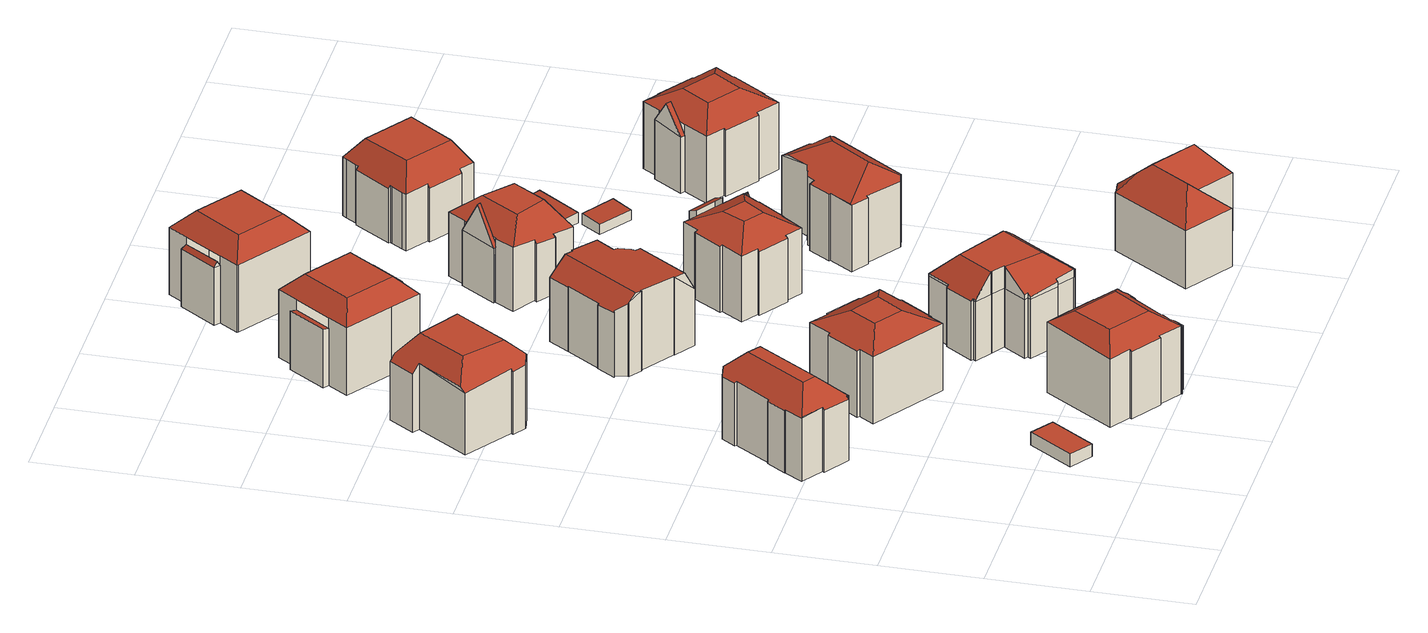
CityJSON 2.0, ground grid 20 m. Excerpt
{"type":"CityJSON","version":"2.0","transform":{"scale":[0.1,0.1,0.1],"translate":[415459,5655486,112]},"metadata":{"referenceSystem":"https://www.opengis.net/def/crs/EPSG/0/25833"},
"CityObjects":{
"building1":{"type":"Building","attributes":{"Dachtyp_tdc":"tdcPolyFlatRoof","Gemeindeschluessel":14612000,"Dachneigung":0,"QualitaetDacherkennung":78,"Geometrietyp2DReferenz":"3000","measuredHeight":2.64,"function":"31001_9998","roofType":"1000"},"geometry":[{"type":"Solid","lod":"2","boundaries":[[[[0,1,2,3]],[[1,4,5,2]],[[4,6,7,5]],[[6,0,3,7]],[[6,4,1,0]],[[3,2,5,7]]]],"semantics":{"surfaces":[{"type":"WallSurface"},{"type":"RoofSurface"},{"type":"GroundSurface"}],"values":[[0,0,0,0,1,2]]}}]},
"building2":{"type":"Building","attributes":{"Dachtyp_tdc":"tdcFreeFormRoof","Gemeindeschluessel":14612000,"Dachneigung":43.36,"QualitaetDacherkennung":46,"Geometrietyp2DReferenz":"3000","measuredHeight":17.48,"function":"31001_9998","roofType":"5000"},"geometry":[{"type":"Solid","lod":"2","boundaries":[[[[8,9,10,11]],[[9,12,13,10]],[[12,14,15,13]],[[14,16,17,15]],[[16,18,19,17]],[[18,20,21,19]],[[20,22,23,21]],[[22,24,25,23]],[[24,26,27,25]],[[26,28,29,27]],[[28,30,31,29]],[[30,32,33,31]],[[32,34,35,33]],[[34,36,37,35]],[[36,38,39,37]],[[38,40,41,39]],[[40,42,43,41]],[[42,44,45,43]],[[44,46,47,45]],[[46,48,49,47]],[[48,50,51,49]],[[50,52,53,51]],[[52,54,55,53]],[[54,56,57,55]],[[56,8,11,57]],[[40,38,36,34,32,58,59,60,61,48,46,44,42]],[[62,63,56,54,52,50,61,60]],[[64,65,22,20,18,16,14,12,9,8,63,62]],[[58,30,28,26,24,65,64,59]],[[60,59,64,62]],[[24,22,65]],[[32,30,58]],[[50,48,61]],[[8,56,63]],[[11,10,13,15,17,19,21,23,25,27,29,31,33,35,37,39,41,43,45,47,49,51,53,55,57]]]],"semantics":{"surfaces":[{"type":"WallSurface"},{"type":"RoofSurface"},{"type":"GroundSurface"}],"values":[[0,0,0,0,0,0,0,0,0,0,0,0,0,0,0,0,0,0,0,0,0,0,0,0,0,1,1,1,1,1,0,0,0,0,2]]}}]},
"building3":{"type":"Building","attributes":{"Dachtyp_tdc":"tdcFreeFormRoof","Gemeindeschluessel":14612000,"Dachneigung":0.219,"QualitaetDacherkennung":44,"Geometrietyp2DReferenz":"3000","measuredHeight":17.78,"function":"31001_9998","roofType":"5000"},"geometry":[{"type":"Solid","lod":"2","boundaries":[[[[66,67,68,69]],[[67,70,71,68]],[[70,72,73,71]],[[72,74,75,73]],[[74,76,77,75]],[[76,78,79,77]],[[78,80,81,79]],[[80,82,83,81]],[[82,84,85,83]],[[84,86,87,85]],[[86,88,89,87]],[[88,90,91,89]],[[90,92,93,91]],[[92,94,95,93]],[[94,96,97,95]],[[96,98,99,97]],[[98,100,101,99]],[[100,102,103,101]],[[102,104,105,103]],[[104,106,107,105]],[[106,108,109,107]],[[108,66,69,109]],[[110,111,98,96,94,112,113]],[[114,115,106,104,102,100,111,110]],[[70,67,66,108,115,114,116,117,84,82,80,78,76,74,72]],[[86,117,116,113,112,92,90,88]],[[116,114,110,113]],[[86,84,117]],[[100,98,111]],[[108,106,115]],[[94,92,112]],[[69,68,71,73,75,77,79,81,83,85,87,89,91,93,95,97,99,101,103,105,107,109]]]],"semantics":{"surfaces":[{"type":"WallSurface"},{"type":"RoofSurface"},{"type":"GroundSurface"}],"values":[[0,0,0,0,0,0,0,0,0,0,0,0,0,0,0,0,0,0,0,0,0,0,1,1,1,1,1,0,0,0,0,2]]}}]},
"building4":{"type":"Building","attributes":{"Dachtyp_tdc":"tdcCutTentRoof","Gemeindeschluessel":14612000,"Dachneigung":0.093,"QualitaetDacherkennung":65,"Geometrietyp2DReferenz":"3000","measuredHeight":17.5,"function":"31001_9998","roofType":"9999"},"geometry":[{"type":"Solid","lod":"2","boundaries":[[[[118,119,120,121]],[[119,122,123,120]],[[122,124,125,123]],[[124,126,127,125]],[[126,128,129,127]],[[128,130,131,129]],[[130,132,133,131]],[[132,134,135,133]],[[134,136,137,135]],[[136,138,139,137]],[[138,140,141,139]],[[140,142,143,141]],[[142,144,145,143]],[[144,146,147,145]],[[146,148,149,147]],[[148,150,151,149]],[[132,130,128,126,124,122,152,153]],[[134,132,153,154]],[[144,142,140,138,136,134,154,155]],[[156,118,121,157]],[[155,154,153,152]],[[151,158,159,160,161,162,163,164,165,157,121,120,123,125,127,129,131,133,135,137,139,141,143,145,147,149]],[[122,119,118,156,166,167,168,169,170,171,172,173,150,148,146,144,155,152]],[[150,173,158,151]],[[173,172,159,158]],[[172,171,160,159]],[[171,170,161,160]],[[170,169,162,161]],[[169,168,163,162]],[[168,167,164,163]],[[167,166,165,164]],[[166,156,157,165]]]],"semantics":{"surfaces":[{"type":"WallSurface"},{"type":"RoofSurface"},{"type":"GroundSurface"}],"values":[[0,0,0,0,0,0,0,0,0,0,0,0,0,0,0,0,1,1,1,0,1,2,1,0,0,0,0,0,0,0,0,0]]}}]},
"building5":{"type":"Building","attributes":{"Dachtyp_tdc":"tdcCutTentRoof","Gemeindeschluessel":14612000,"Dachneigung":27.28,"QualitaetDacherkennung":57,"Geometrietyp2DReferenz":"3000","measuredHeight":16.95,"function":"31001_9998","roofType":"9999"},"geometry":[{"type":"Solid","lod":"2","boundaries":[[[[174,175,176,177]],[[175,178,179,176]],[[178,180,181,179]],[[180,182,183,181]],[[182,184,185,183]],[[184,186,187,185]],[[186,188,189,187]],[[188,190,191,189]],[[190,192,193,191]],[[192,194,195,193]],[[194,196,197,195]],[[196,198,199,197]],[[198,200,201,199]],[[200,202,203,201]],[[202,204,205,203]],[[204,174,177,205]],[[182,180,178,175,174,204,206,207]],[[192,190,188,186,184,182,207,208]],[[202,200,198,196,194,192,208,209]],[[204,202,209,206]],[[209,208,207,206]],[[177,176,179,181,183,185,187,189,191,193,195,197,199,201,203,205]]]],"semantics":{"surfaces":[{"type":"WallSurface"},{"type":"RoofSurface"},{"type":"GroundSurface"}],"values":[[0,0,0,0,0,0,0,0,0,0,0,0,0,0,0,0,1,1,1,1,1,2]]}}]},
"building6":{"type":"Building","attributes":{"Gemeindeschluessel":14612000,"Geometrietyp2DReferenz":"3000","function":"31001_9998","roofType":"9999"},"children":["building6-1","building6-2","building6-3"]},
"building6-1":{"type":"BuildingPart","attributes":{"Dachtyp_tdc":"tdcCutTentRoof","Dachneigung":0.336,"QualitaetDacherkennung":70,"Geometrietyp2DReferenz":"3000","measuredHeight":17.88,"roofType":"9999"},"parents":["building6"],"geometry":[{"type":"MultiSurface","lod":"2","boundaries":[[[210,211,212]],[[213,214,215]],[[213,216,217,214]],[[216,218,219,217]],[[218,220,221,219]],[[220,222,223,221]],[[222,224,223]],[[225,226,227,228]],[[226,229,230,227]],[[229,231,232,230]],[[231,210,212,232]],[[216,213,210,231,233,234]],[[220,218,216,234,235]],[[226,225,222,220,235,236]],[[231,229,226,236,233]],[[236,235,234,233]],[[212,214,217,219,221,223,228,227,230,232]]],"semantics":{"surfaces":[{"type":"WallSurface"},{"type":"RoofSurface"},{"type":"GroundSurface"}],"values":[0,0,0,0,0,0,0,0,0,0,0,1,1,1,1,1,2]}}]},
"building6-2":{"type":"BuildingPart","attributes":{"Dachtyp_tdc":"tdcPolyFlatRoof","Dachneigung":14.42,"QualitaetDacherkennung":44,"Geometrietyp2DReferenz":"3000","measuredHeight":12.44,"roofType":"2100"},"parents":["building6"],"geometry":[{"type":"MultiSurface","lod":"2","boundaries":[[[237,211,215,238]],[[239,214,212,240]],[[238,215,214,239]],[[211,237,240,212]],[[237,238,239,240]]],"semantics":{"surfaces":[{"type":"RoofSurface"},{"type":"GroundSurface"},{"type":"WallSurface"}],"values":[0,1,2,2,2]}}]},
"building6-3":{"type":"BuildingPart","attributes":{"Dachtyp_tdc":"tdcFreeFormRoof","Dachneigung":77.27,"QualitaetDacherkennung":24,"Geometrietyp2DReferenz":"3000","measuredHeight":14.49,"roofType":"5000"},"parents":["building6"],"geometry":[{"type":"MultiSurface","lod":"2","boundaries":[[[241,242,243,244]],[[242,245,228,243]],[[224,246,247,223]],[[246,248,249,247]],[[248,241,244,249]],[[224,245,250,251]],[[245,242,241,250]],[[241,248,251,250]],[[248,246,224,251]],[[244,243,228,223,247,249]]],"semantics":{"surfaces":[{"type":"WallSurface"},{"type":"RoofSurface"},{"type":"GroundSurface"}],"values":[0,0,0,0,0,1,1,1,1,2]}}]},
"building7":{"type":"Building","attributes":{"Dachtyp_tdc":"tdcFreeFormRoof","Gemeindeschluessel":14612000,"Dachneigung":2.91,"QualitaetDacherkennung":30,"Geometrietyp2DReferenz":"3000","measuredHeight":17.13,"function":"31001_9998","roofType":"5000"},"geometry":[{"type":"Solid","lod":"2","boundaries":[[[[252,253,254,255]],[[253,256,257,254]],[[256,258,259,257]],[[258,260,261,259]],[[260,262,263,261]],[[262,264,265,263]],[[264,266,267,265]],[[266,268,269,267]],[[268,270,271,269]],[[270,272,273,271]],[[272,274,275,273]],[[274,276,277,275]],[[276,278,279,277]],[[278,280,281,279]],[[280,282,283,281]],[[282,284,285,283]],[[284,286,287,285]],[[286,288,289,287]],[[288,290,291,289]],[[290,292,293,291]],[[292,294,295,293]],[[294,296,297,295]],[[296,298,299,297]],[[298,300,301,299]],[[300,302,303,301]],[[302,252,255,303]],[[266,264,262,260,304,305,270,268]],[[296,294,292,290,288,286,284,282,280,306,307]],[[258,256,253,252,302,300,298,307,306,278,276,274,272,305,304]],[[280,278,306]],[[298,296,307]],[[260,258,304]],[[272,270,305]],[[255,254,257,259,261,263,265,267,269,271,273,275,277,279,281,283,285,287,289,291,293,295,297,299,301,303]]]],"semantics":{"surfaces":[{"type":"WallSurface"},{"type":"RoofSurface"},{"type":"GroundSurface"}],"values":[[0,0,0,0,0,0,0,0,0,0,0,0,0,0,0,0,0,0,0,0,0,0,0,0,0,0,1,1,1,0,0,0,0,2]]}}]},
"building8":{"type":"Building","attributes":{"Dachtyp_tdc":"tdcFreeFormRoof","Gemeindeschluessel":14612000,"Dachneigung":0.059,"QualitaetDacherkennung":40,"Geometrietyp2DReferenz":"3000","measuredHeight":17.36,"function":"31001_9998","roofType":"5000"},"geometry":[{"type":"Solid","lod":"2","boundaries":[[[[308,309,310,311]],[[309,312,313,310]],[[312,314,315,313]],[[314,316,317,315]],[[316,318,319,317]],[[318,320,321,319]],[[320,322,323,321]],[[322,324,325,323]],[[324,326,327,325]],[[326,328,329,327]],[[328,330,331,329]],[[330,332,333,331]],[[332,334,335,333]],[[334,336,337,335]],[[336,338,339,337]],[[338,340,341,339]],[[340,342,343,341]],[[342,344,345,343]],[[344,346,347,345]],[[346,348,349,347]],[[348,350,351,349]],[[350,352,353,351]],[[352,354,355,353]],[[354,308,311,355]],[[356,357,316,314,358,359,360,361,362]],[[363,364,365,366,356,362,367,368]],[[369,370,368,367,371,372,373,374]],[[375,376,361,360]],[[377,378,379,380,372,371,381,382]],[[376,383,381,371,367,362,361]],[[352,383,376,375,354]],[[350,381,383,352]],[[348,382,381,350]],[[346,377,382,348]],[[340,380,379,342]],[[338,372,380,340]],[[342,379,378,344]],[[344,378,377,346]],[[354,375,360,308]],[[334,374,373,336]],[[332,369,374,334]],[[336,373,372,338]],[[330,370,369,332]],[[328,368,370,330]],[[326,363,368,328]],[[320,366,365,322]],[[318,357,356,366,320]],[[324,364,363,326]],[[312,358,314]],[[309,359,358,312]],[[308,360,359,309]],[[316,357,318]],[[322,365,364,324]],[[311,310,313,315,317,319,321,323,325,327,329,331,333,335,337,339,341,343,345,347,349,351,353,355]]]],"semantics":{"surfaces":[{"type":"WallSurface"},{"type":"RoofSurface"},{"type":"GroundSurface"}],"values":[[0,0,0,0,0,0,0,0,0,0,0,0,0,0,0,0,0,0,0,0,0,0,0,0,1,1,1,1,1,1,0,0,0,0,0,0,0,0,0,0,0,0,0,0,0,0,0,0,0,0,0,0,0,2]]}}]},
"building9":{"type":"Building","attributes":{"Gemeindeschluessel":14612000,"Geometrietyp2DReferenz":"3000","function":"31001_9998","roofType":"9999"},"children":["building9-1","building9-2"]},
"building9-1":{"type":"BuildingPart","attributes":{"Dachtyp_tdc":"tdcCutTentRoof","Dachneigung":29.82,"QualitaetDacherkennung":58,"Geometrietyp2DReferenz":"3000","measuredHeight":17.16,"roofType":"9999"},"parents":["building9"],"geometry":[{"type":"MultiSurface","lod":"2","boundaries":[[[384,385,386,387]],[[385,388,389,386]],[[388,390,391,389]],[[392,393,394,395]],[[393,396,397,394]],[[396,398,399,397]],[[398,400,401,399]],[[400,402,403,401]],[[402,404,405,403]],[[404,406,407,405]],[[406,408,409,407]],[[408,410,411,409]],[[410,412,413,411]],[[412,414,415,413]],[[414,416,417,415]],[[416,418,419,417]],[[418,420,421,419]],[[420,384,387,421]],[[396,393,392,422,390,388,423,424]],[[406,404,402,400,398,396,424,425]],[[416,414,412,410,408,406,425,426]],[[388,385,384,420,418,416,426,423]],[[426,425,424,423]],[[387,386,389,391,427,395,394,397,399,401,403,405,407,409,411,413,415,417,419,421]]],"semantics":{"surfaces":[{"type":"WallSurface"},{"type":"RoofSurface"},{"type":"GroundSurface"}],"values":[0,0,0,0,0,0,0,0,0,0,0,0,0,0,0,0,0,0,1,1,1,1,1,2]}}]},
"building9-2":{"type":"BuildingPart","attributes":{"Dachtyp_tdc":"tdcPolyFlatRoof","Dachneigung":25.66,"QualitaetDacherkennung":42,"Geometrietyp2DReferenz":"3000","measuredHeight":15.89,"roofType":"2100"},"parents":["building9"],"geometry":[{"type":"MultiSurface","lod":"2","boundaries":[[[428,429,394,430]],[[429,431,392,395,394]],[[432,433,434,391,390]],[[433,428,430,434]],[[433,432,435,431,429,428]],[[430,394,395,427,391,434]]],"semantics":{"surfaces":[{"type":"WallSurface"},{"type":"RoofSurface"},{"type":"GroundSurface"}],"values":[0,0,0,0,1,2]}}]},
"building10":{"type":"Building","attributes":{"Gemeindeschluessel":14612000,"Geometrietyp2DReferenz":"3000","function":"31001_9998","roofType":"9999"},"children":["building10-1","building10-2","building10-3"]},
"building10-1":{"type":"BuildingPart","attributes":{"Dachtyp_tdc":"tdcFreeFormRoof","Dachneigung":67.92,"QualitaetDacherkennung":17,"Geometrietyp2DReferenz":"3000","measuredHeight":13.41,"roofType":"5000"},"parents":["building10"],"geometry":[{"type":"MultiSurface","lod":"2","boundaries":[[[436,437,438,439]],[[437,440,441,438]],[[440,442,443,441]],[[442,444,445,443]],[[444,446,447,445]],[[446,448,449,447]],[[444,442,440,450]],[[440,437,436,450]],[[436,448,446,444,450]],[[439,438,441,443,445,447,449]]],"semantics":{"surfaces":[{"type":"WallSurface"},{"type":"RoofSurface"},{"type":"GroundSurface"}],"values":[0,0,0,0,0,0,1,1,1,2]}}]},
"building10-2":{"type":"BuildingPart","attributes":{"Dachtyp_tdc":"tdcFreeFormRoof","Dachneigung":59.12,"QualitaetDacherkennung":25,"Geometrietyp2DReferenz":"3000","measuredHeight":13.31,"roofType":"5000"},"parents":["building10"],"geometry":[{"type":"MultiSurface","lod":"2","boundaries":[[[451,452,453,454]],[[452,455,456,453]],[[455,457,458,456]],[[459,457,455]],[[460,459,455,452]],[[460,452,451]],[[459,460,451,457]],[[454,453,456,458]]],"semantics":{"surfaces":[{"type":"WallSurface"},{"type":"RoofSurface"},{"type":"GroundSurface"}],"values":[0,0,0,1,1,0,1,2]}}]},
"building10-3":{"type":"BuildingPart","attributes":{"Dachtyp_tdc":"tdcCutTentRoof","Dachneigung":0.413,"QualitaetDacherkennung":70,"Geometrietyp2DReferenz":"3000","measuredHeight":17.91,"roofType":"9999"},"parents":["building10"],"geometry":[{"type":"MultiSurface","lod":"2","boundaries":[[[461,449,448]],[[461,462,463,449]],[[462,464,465,463]],[[464,466,467,465]],[[466,468,454,467]],[[468,451,454]],[[469,458,457]],[[469,470,471,458]],[[470,472,473,471]],[[472,474,475,473]],[[474,476,439,475]],[[476,436,439]],[[466,464,462,477,478]],[[470,469,468,466,478,479]],[[474,472,470,479,480]],[[462,461,476,474,480,477]],[[480,479,478,477]],[[449,463,465,467,454,458,471,473,475,439]]],"semantics":{"surfaces":[{"type":"WallSurface"},{"type":"RoofSurface"},{"type":"GroundSurface"}],"values":[0,0,0,0,0,0,0,0,0,0,0,0,1,1,1,1,1,2]}}]},
"building11":{"type":"Building","attributes":{"Gemeindeschluessel":14612000,"Geometrietyp2DReferenz":"3000","function":"31001_9998","roofType":"9999"},"children":["building11-1","building11-2"]},
"building11-1":{"type":"BuildingPart","attributes":{"Dachtyp_tdc":"tdcCutTentRoof","Dachneigung":36.27,"QualitaetDacherkennung":41,"Geometrietyp2DReferenz":"3000","measuredHeight":17.01,"roofType":"9999"},"parents":["building11"],"geometry":[{"type":"MultiSurface","lod":"2","boundaries":[[[481,482,483,484]],[[482,485,486,483]],[[485,487,488,489,486]],[[490,491,492]],[[490,493,494,491]],[[493,495,496,494]],[[495,497,498,496]],[[497,499,500,498]],[[499,501,502,500]],[[501,503,504,502]],[[503,505,506,504]],[[505,507,508,506]],[[507,509,510,508]],[[509,511,512,510]],[[511,513,514,512]],[[513,515,516,514]],[[515,517,518,516]],[[517,481,484,518]],[[493,490,519,520,521,487,485,522,523]],[[511,509,507,505,503,501,499,497,495,493,523,524]],[[513,511,524,525]],[[485,482,481,517,515,513,525,522]],[[525,524,523,522]],[[484,483,486,489,526,491,494,496,498,500,502,504,506,508,510,512,514,516,518]]],"semantics":{"surfaces":[{"type":"WallSurface"},{"type":"RoofSurface"},{"type":"GroundSurface"}],"values":[0,0,0,0,0,0,0,0,0,0,0,0,0,0,0,0,0,0,1,1,1,1,1,2]}}]},
"building11-2":{"type":"BuildingPart","attributes":{"Dachtyp_tdc":"tdcGableRoof","Dachneigung":59.55,"QualitaetDacherkennung":26,"Geometrietyp2DReferenz":"3000","measuredHeight":19.17,"roofType":"3100"},"parents":["building11"],"geometry":[{"type":"MultiSurface","lod":"2","boundaries":[[[527,488,528,520,529,530]],[[492,531,530,529,519]],[[526,489,532,533,491]],[[527,531,533,532]],[[531,492,491,533]],[[531,527,530]]],"semantics":{"surfaces":[{"type":"RoofSurface"},{"type":"GroundSurface"},{"type":"WallSurface"}],"values":[0,0,1,2,2,2]}}]},
"building12":{"type":"Building","attributes":{"Dachtyp_tdc":"tdcPolyFlatRoof","Gemeindeschluessel":14612000,"Dachneigung":2.91,"QualitaetDacherkennung":78,"Geometrietyp2DReferenz":"3000","measuredHeight":2.54,"function":"31001_9998","roofType":"2100"},"geometry":[{"type":"Solid","lod":"2","boundaries":[[[[534,535,536,537]],[[535,538,539,536]],[[538,540,541,539]],[[540,534,537,541]],[[540,538,535,534]],[[537,536,539,541]]]],"semantics":{"surfaces":[{"type":"WallSurface"},{"type":"RoofSurface"},{"type":"GroundSurface"}],"values":[[0,0,0,0,1,2]]}}]},
"building13":{"type":"Building","attributes":{"Dachtyp_tdc":"tdcFreeFormRoof","Gemeindeschluessel":14612000,"Dachneigung":41.98,"QualitaetDacherkennung":19,"Geometrietyp2DReferenz":"3000","measuredHeight":17.73,"function":"31001_9998","roofType":"5000"},"geometry":[{"type":"Solid","lod":"2","boundaries":[[[[542,543,544,545]],[[543,546,547,544]],[[546,548,549,547]],[[548,550,551,549]],[[550,552,553,551]],[[552,554,555,553]],[[554,556,557,555]],[[556,558,559,557]],[[558,560,561,559]],[[560,562,563,561]],[[562,564,565,563]],[[564,542,545,565]],[[566,564,562]],[[567,558,556]],[[567,560,558]],[[567,562,560]],[[567,566,562]],[[566,567,568]],[[569,570,567,556,554]],[[569,554,552]],[[571,572,570,569,552,550]],[[571,550,548]],[[573,572,571,548,546]],[[573,546,543]],[[568,567,570,572,573,543,542]],[[566,568,542,564]],[[545,544,547,549,551,553,555,557,559,561,563,565]]]],"semantics":{"surfaces":[{"type":"WallSurface"},{"type":"RoofSurface"},{"type":"GroundSurface"}],"values":[[0,0,0,0,0,0,0,0,0,0,0,0,1,1,1,1,1,1,1,1,1,1,1,1,1,1,2]]}}]},
"building14":{"type":"Building","attributes":{"Dachtyp_tdc":"tdcFreeFormRoof","Gemeindeschluessel":14612000,"Dachneigung":15.96,"QualitaetDacherkennung":31,"Geometrietyp2DReferenz":"3000","measuredHeight":17.08,"function":"31001_9998","roofType":"5000"},"geometry":[{"type":"Solid","lod":"2","boundaries":[[[[574,575,576,577]],[[575,578,579,576]],[[578,580,581,579]],[[580,582,583,581]],[[582,584,585,583]],[[584,586,587,585]],[[586,588,589,587]],[[588,590,591,589]],[[590,592,593,591]],[[592,594,595,593]],[[594,596,597,595]],[[596,598,599,597]],[[598,600,601,599]],[[600,602,603,601]],[[602,574,577,603]],[[598,604,605,606,574,602,600]],[[607,608,592,590,588,609]],[[594,608,607,605,604,596]],[[605,607,609,586,584,582,580,578,575,606]],[[594,592,608]],[[598,596,604]],[[588,586,609]],[[575,574,606]],[[577,576,579,581,583,585,587,589,591,593,595,597,599,601,603]]]],"semantics":{"surfaces":[{"type":"WallSurface"},{"type":"RoofSurface"},{"type":"GroundSurface"}],"values":[[0,0,0,0,0,0,0,0,0,0,0,0,0,0,0,1,1,1,1,0,0,0,0,2]]}}]},
"building15":{"type":"Building","attributes":{"Dachtyp_tdc":"tdcFreeFormRoof","Gemeindeschluessel":14612000,"Dachneigung":45.81,"QualitaetDacherkennung":4,"Geometrietyp2DReferenz":"3000","measuredHeight":6.11,"function":"31001_9998","roofType":"5000"},"geometry":[{"type":"Solid","lod":"2","boundaries":[[[[610,611,612,613]],[[614,615,616]],[[614,616,611]],[[611,610,614]],[[617,618,615,614,619]],[[620,617,619,621]],[[621,619,614,610]],[[622,618,617,620]],[[623,615,618,622]],[[616,615,623]],[[612,624,625,626,627,628,613]],[[611,616,624,612]],[[616,623,625,624]],[[623,622,626,625]],[[622,620,627,626]],[[620,621,628,627]],[[621,610,613,628]]]],"semantics":{"surfaces":[{"type":"WallSurface"},{"type":"RoofSurface"},{"type":"GroundSurface"}],"values":[[0,1,1,1,1,0,0,0,0,0,2,0,0,0,0,0,0]]}}]},
"building16":{"type":"Building","attributes":{"Dachtyp_tdc":"tdcPolyFlatRoof","Gemeindeschluessel":14612000,"Dachneigung":3.48,"QualitaetDacherkennung":79,"Geometrietyp2DReferenz":"3000","measuredHeight":2.4,"function":"31001_9998","roofType":"2100"},"geometry":[{"type":"Solid","lod":"2","boundaries":[[[[629,630,631,632]],[[630,633,634,631]],[[633,635,636,634]],[[635,629,632,636]],[[635,633,630,629]],[[632,631,634,636]]]],"semantics":{"surfaces":[{"type":"WallSurface"},{"type":"RoofSurface"},{"type":"GroundSurface"}],"values":[[0,0,0,0,1,2]]}}]},
"building17":{"type":"Building","attributes":{"Dachtyp_tdc":"tdcPolyFlatRoof","Gemeindeschluessel":14612000,"Dachneigung":2.9,"QualitaetDacherkennung":70,"Geometrietyp2DReferenz":"3000","measuredHeight":2.29,"function":"31001_9998","roofType":"2100"},"geometry":[{"type":"Solid","lod":"2","boundaries":[[[[637,638,639,640]],[[638,641,642,639]],[[641,643,644,642]],[[643,637,640,644]],[[643,641,638,637]],[[640,639,642,644]]]],"semantics":{"surfaces":[{"type":"WallSurface"},{"type":"RoofSurface"},{"type":"GroundSurface"}],"values":[[0,0,0,0,1,2]]}}]},
"building18":{"type":"Building","attributes":{"Dachtyp_tdc":"tdcCutTentRoof","Gemeindeschluessel":14612000,"Dachneigung":0.063,"QualitaetDacherkennung":65,"Geometrietyp2DReferenz":"3000","measuredHeight":16.61,"function":"31001_9998","roofType":"9999"},"geometry":[{"type":"Solid","lod":"2","boundaries":[[[[645,646,647,648]],[[646,649,650,647]],[[649,651,652,650]],[[651,653,654,652]],[[653,655,656,654]],[[655,657,658,656]],[[657,659,660,658]],[[659,661,662,660]],[[661,663,664,662]],[[663,665,666,664]],[[665,667,668,666]],[[667,669,670,668]],[[669,671,672,670]],[[671,673,674,672]],[[673,675,676,674]],[[675,677,678,676]],[[677,679,680,678]],[[679,681,682,680]],[[681,683,684,682]],[[683,645,648,684]],[[667,665,663,661,659,657,685,686]],[[669,667,686,687]],[[679,677,675,673,671,669,687,688]],[[657,655,653,651,649,646,645,683,681,679,688,685]],[[688,687,686,685]],[[648,647,650,652,654,656,658,660,662,664,666,668,670,672,674,676,678,680,682,684]]]],"semantics":{"surfaces":[{"type":"WallSurface"},{"type":"RoofSurface"},{"type":"GroundSurface"}],"values":[[0,0,0,0,0,0,0,0,0,0,0,0,0,0,0,0,0,0,0,0,1,1,1,1,1,2]]}}]},
"building19":{"type":"Building","attributes":{"Gemeindeschluessel":14612000,"Geometrietyp2DReferenz":"3000","function":"31001_9998","roofType":"9999"},"children":["building19-1","building19-2"]},
"building19-1":{"type":"BuildingPart","attributes":{"Dachtyp_tdc":"tdcGableRoof","Dachneigung":55.31,"QualitaetDacherkennung":29,"Geometrietyp2DReferenz":"3000","measuredHeight":17.5,"roofType":"3100"},"parents":["building19"],"geometry":[{"type":"MultiSurface","lod":"2","boundaries":[[[689,690,691,692]],[[690,693,694,691]],[[693,695,696,694]],[[693,690,697]],[[690,689,698,699,697]],[[695,693,697,699,700]],[[692,691,694,696]]],"semantics":{"surfaces":[{"type":"WallSurface"},{"type":"RoofSurface"},{"type":"GroundSurface"}],"values":[0,0,0,0,1,1,2]}}]},
"building19-2":{"type":"BuildingPart","attributes":{"Dachtyp_tdc":"tdcCutTentRoof","Dachneigung":29.39,"QualitaetDacherkennung":63,"Geometrietyp2DReferenz":"3000","measuredHeight":17.2,"roofType":"9999"},"parents":["building19"],"geometry":[{"type":"MultiSurface","lod":"2","boundaries":[[[701,702,703,704]],[[702,705,706,703]],[[705,707,708,706]],[[707,709,710,708]],[[709,711,712,710]],[[711,713,714,712]],[[713,715,716,714]],[[715,717,718,716]],[[717,719,720,718]],[[719,721,722,720]],[[721,723,724,722]],[[723,725,726,724]],[[725,727,728,726]],[[727,729,730,728]],[[729,731,732,730]],[[731,733,689,692,732]],[[734,701,704,696,695]],[[711,709,707,705,702,701,735,736]],[[721,719,717,715,713,711,736,737]],[[731,729,727,725,723,721,737,738]],[[701,734,700,698,733,731,738,735]],[[738,737,736,735]],[[704,703,706,708,710,712,714,716,718,720,722,724,726,728,730,732,692,696]]],"semantics":{"surfaces":[{"type":"WallSurface"},{"type":"RoofSurface"},{"type":"GroundSurface"}],"values":[0,0,0,0,0,0,0,0,0,0,0,0,0,0,0,0,0,1,1,1,1,1,2]}}]},
"building20":{"type":"Building","attributes":{"Dachtyp_tdc":"tdcPolyFlatRoof","Gemeindeschluessel":14612000,"Dachneigung":0,"QualitaetDacherkennung":71,"Geometrietyp2DReferenz":"3000","measuredHeight":2.86,"function":"31001_9998","roofType":"1000"},"geometry":[{"type":"Solid","lod":"2","boundaries":[[[[739,740,741,742]],[[740,743,744,741]],[[743,745,746,744]],[[745,739,742,746]],[[745,743,740,739]],[[742,741,744,746]]]],"semantics":{"surfaces":[{"type":"WallSurface"},{"type":"RoofSurface"},{"type":"GroundSurface"}],"values":[[0,0,0,0,1,2]]}}]}
},
"vertices":[
[330,197,36],[270,109,36],[270,109,9],[330,197,9],[225,139,36],[225,139,9],[285,228,36],[285,228,9],
[56,605,145],[79,641,145],[79,641,11],[56,605,11],[78,642,144],[78,642,11],[104,680,144],[104,680,11],[106,679,146],[106,679,11],[155,751,147],[155,751,11],[151,754,144],[151,754,11],[170,782,144],[170,782,11],[205,787,143],[205,787,11],[234,768,143],[234,768,11],[231,764,147],[231,764,11],[279,732,146],[279,732,11],[273,723,148],[273,723,11],[278,719,142],[278,719,11],[237,657,142],[237,657,11],[233,660,147],[233,660,11],[219,638,146],[219,638,11],[223,635,141],[223,635,11],[202,603,141],[202,603,11],[198,606,146],[198,606,11],[155,540,146],[155,540,11],[152,543,146],[152,543,11],[149,538,141],[149,538,11],[97,572,143],[97,572,11],[100,576,147],[100,576,11],[279,731,147],[225,723,185],[144,600,185],[155,541,146],[117,616,185],[58,604,148],[200,741,185],[188,784,155],
[246,1284,152],[242,1279,152],[242,1279,13],[246,1284,13],[240,1281,155],[240,1281,13],[211,1239,155],[211,1239,13],[214,1237,152],[214,1237,13],[210,1232,152],[210,1232,13],[208,1234,155],[208,1234,13],[168,1175,155],[168,1175,13],[172,1172,150],[172,1172,13],[154,1146,150],[154,1146,13],[120,1140,149],[120,1140,13],[94,1157,146],[94,1157,13],[96,1161,151],[96,1161,13],[2,1226,144],[2,1226,13],[71,1329,154],[71,1329,13],[58,1338,137],[58,1338,13],[93,1389,137],[93,1389,13],[107,1380,151],[107,1380,13],[112,1388,139],[112,1388,13],[192,1334,145],[192,1334,13],[249,1295,150],[249,1295,13],[243,1286,155],[243,1286,13],[118,1338,191],[103,1382,151],[7,1235,154],[55,1243,191],[201,1288,190],[247,1292,155],[131,1183,190],[137,1143,162],
[530,8,155],[524,0,155],[524,0,11],[530,8,11],[523,1,156],[523,1,11],[478,32,156],[478,32,11],[476,29,154],[476,29,11],[415,69,154],[415,69,11],[417,73,157],[417,73,11],[376,100,156],[376,100,11],[472,242,161],[472,242,11],[515,214,161],[515,214,11],[517,218,157],[517,218,11],[576,179,157],[576,179,11],[573,174,161],[573,174,11],[618,145,160],[618,145,11],[620,144,159],[620,144,11],[613,133,158],[613,133,11],[623,127,150],[623,127,11],[512,60,186],[432,114,186],[481,192,186],[566,135,186],[540,2,147],[540,2,11],[611,109,11],[601,115,11],[592,101,11],[590,102,11],[552,46,11],[554,44,11],[543,28,11],[553,21,11],[553,21,147],[543,28,155],[554,44,156],[552,46,157],[590,102,159],[592,101,157],[601,115,158],[611,109,149],
[308,556,154],[304,559,151],[304,559,11],[308,556,11],[348,625,151],[348,625,11],[352,623,154],[352,623,11],[381,667,154],[381,667,11],[420,641,153],[420,641,11],[423,645,151],[423,645,11],[490,601,151],[490,601,11],[488,596,153],[488,596,11],[527,570,153],[527,570,11],[498,526,153],[498,526,11],[502,523,151],[502,523,11],[457,457,151],[457,457,11],[453,460,154],[453,460,11],[433,429,154],[433,429,11],[287,525,154],[287,525,11],[360,540,181],[396,594,181],[454,556,181],[418,502,181],
[188,1527,156],[188,1527,133],[188,1527,12],[239,1601,156],[239,1601,12],[239,1601,133],[265,1640,156],[265,1640,12],[268,1639,156],[268,1639,12],[415,1539,157],[415,1539,12],[388,1500,157],[388,1500,12],[388,1500,134],[337,1425,156],[311,1385,156],[311,1385,12],[337,1425,12],[253,1424,156],[253,1424,12],[161,1487,156],[161,1487,12],[209,1497,191],[274,1593,191],[368,1530,191],[302,1433,191],
[176,1535,137],[227,1609,137],[227,1609,12],[176,1535,12],
[346,1419,134],[340,1423,134],[340,1423,12],[346,1419,12],[337,1425,134],[391,1498,134],[391,1498,12],[397,1494,134],[397,1494,12],[345,1426,157],[390,1492,157],
[511,1068,179],[518,1062,178],[518,1062,12],[511,1068,12],[522,1037,177],[522,1037,12],[520,1028,177],[520,1028,12],[550,1009,134],[550,1009,12],[537,990,134],[537,990,12],[540,989,129],[540,989,12],[517,954,128],[517,954,12],[515,956,133],[515,956,12],[483,908,133],[483,908,12],[441,936,178],[441,936,12],[442,938,178],[442,938,12],[374,984,182],[374,984,12],[372,982,182],[372,982,12],[348,999,169],[348,999,12],[347,1001,167],[347,1001,12],[342,1026,151],[342,1026,12],[338,1025,149],[338,1025,12],[361,1062,148],[361,1062,12],[363,1060,150],[363,1060,12],[409,1129,150],[409,1129,12],[408,1129,149],[408,1129,12],[435,1170,149],[435,1170,12],[483,1138,182],[483,1138,12],[486,1141,182],[486,1141,12],[537,1105,179],[537,1105,12],[529,1022,177],[462,922,177],[361,990,183],[467,1148,183],
[586,374,135],[553,396,135],[553,396,10],[586,374,10],[557,401,135],[557,401,10],[553,404,135],[553,404,10],[590,459,135],[590,459,10],[594,457,135],[594,457,10],[624,501,135],[624,501,10],[734,427,135],[734,427,10],[736,430,135],[736,430,10],[774,404,135],[774,404,10],[777,392,135],[777,392,10],[780,379,135],[780,379,10],[758,346,135],[758,346,10],[756,347,135],[756,347,10],[684,240,135],[684,240,10],[681,242,135],[681,242,10],[644,267,135],[644,267,10],[640,262,135],[640,262,10],[585,300,135],[585,300,10],[589,306,135],[589,306,10],[582,310,135],[582,310,10],[612,354,135],[612,354,10],[613,356,135],[613,356,10],[588,373,135],[588,373,10],[624,501,140],[594,457,140],[557,401,140],[553,396,140],[586,374,183],[586,375,183],[634,445,183],[774,404,148],[736,430,145],[734,427,149],[624,501,139],[734,387,183],[777,392,157],[758,346,149],[780,379,150],[675,300,183],[681,242,153],[684,240,151],[756,347,151],[588,373,183],[593,370,183],[589,306,146],[585,300,141],[640,262,146],[644,267,150],[612,354,183],[582,310,145],[613,356,183],
[646,947,153],[651,943,157],[651,943,12],[646,947,12],[670,974,158],[670,974,12],[697,957,157],[697,957,12],[751,920,158],[752,920,158],[752,920,12],[751,920,12],[796,891,158],[796,891,12],[776,861,156],[776,861,12],[780,858,153],[780,858,12],[744,803,151],[744,803,12],[740,805,154],[740,805,12],[710,761,152],[710,761,12],[677,783,152],[677,783,12],[674,779,148],[674,779,12],[615,818,148],[615,818,12],[618,822,152],[618,822,12],[585,844,152],[585,844,12],[614,888,154],[614,888,12],[610,891,151],[610,891,12],[697,956,158],[682,903,183],[729,872,183],[696,829,184],[656,856,184],[697,956,12],
[763,937,161],[752,920,171],[763,937,12],[751,920,171],[697,957,170],[707,972,161],[707,972,12],[697,956,170],
[555,1745,136],[558,1744,136],[558,1744,15],[555,1745,15],[564,1739,136],[564,1739,15],[513,1664,136],[513,1664,15],[509,1667,149],[509,1667,15],[507,1669,144],[507,1669,15],[504,1670,136],[504,1670,15],[557,1738,149],
[355,1772,137],[344,1780,137],[344,1780,15],[355,1772,15],[396,1855,137],[396,1855,15],[407,1848,137],[407,1848,15],[397,1846,148],[350,1776,148],
[504,1670,158],[478,1631,158],[478,1631,15],[331,1731,158],[331,1731,15],[329,1733,158],[329,1733,15],[355,1772,158],[407,1848,158],[433,1886,158],[433,1886,15],[514,1831,158],[514,1831,15],[582,1784,158],[582,1784,15],[555,1745,158],[468,1680,194],[377,1742,194],[442,1837,195],[533,1775,195],
[564,1225,138],[568,1230,144],[568,1230,14],[564,1225,14],[522,1260,150],[522,1260,14],[546,1298,149],[546,1298,131],[546,1298,14],[595,1369,150],[595,1369,14],[595,1369,132],[618,1404,150],[618,1404,14],[630,1396,148],[630,1396,14],[636,1406,137],[636,1406,14],[661,1389,133],[661,1389,14],[655,1380,145],[655,1380,14],[665,1373,143],[665,1373,14],[668,1378,137],[668,1378,14],[706,1353,132],[706,1353,14],[702,1347,139],[702,1347,14],[743,1319,133],[743,1319,14],[647,1176,133],[647,1176,14],[605,1204,138],[605,1204,14],[602,1199,133],[602,1199,14],[589,1361,150],[553,1306,150],[547,1297,150],[583,1267,184],[635,1345,184],[692,1298,183],[648,1231,183],[547,1297,14],
[542,1301,131],[547,1297,131],[571,1333,206],[566,1337,206],[590,1372,132],[542,1301,14],[590,1372,14],
[687,1174,37],[728,1144,35],[728,1144,12],[687,1174,12],[680,1080,35],[680,1080,12],[640,1111,37],[640,1111,12],
[889,80,136],[993,238,136],[993,238,12],[889,80,12],[999,238,136],[999,238,12],[1022,241,136],[1022,241,12],[1026,241,136],[1026,241,12],[1175,144,136],[1175,144,12],[1111,45,136],[1111,45,12],[1037,93,136],[1037,93,12],[1015,59,136],[1015,59,12],[1003,41,136],[1003,41,12],[994,27,136],[994,27,12],[987,16,136],[987,16,12],[983,35,148],[1021,173,188],[970,97,188],[1108,117,189],[1021,174,189],[1023,229,146],[1016,199,172],[1000,226,147],
[810,691,152],[841,738,153],[841,738,10],[810,691,10],[838,740,152],[838,740,10],[867,783,152],[867,783,10],[876,777,155],[876,777,10],[886,792,155],[886,792,10],[917,800,161],[917,800,10],[954,857,152],[954,857,10],[1011,819,149],[1011,819,10],[1006,811,153],[1006,811,10],[1050,782,147],[1050,782,10],[947,630,147],[947,630,10],[918,624,150],[918,624,10],[848,672,153],[848,672,10],[845,668,151],[845,668,10],[930,627,155],[921,685,181],[812,693,153],[978,768,181],[1043,787,152],[944,842,161],
[929,896,16],[884,925,16],[884,925,11],[929,896,11],[943,918,72],[871,965,72],[857,943,16],[913,970,45],[886,988,45],[958,940,45],[913,970,16],[958,940,16],[886,988,16],[871,965,16],[857,943,11],[871,965,11],[886,988,11],[913,970,11],[958,940,11],
[930,1169,31],[903,1128,28],[903,1128,7],[930,1169,7],[838,1172,28],[838,1172,7],[865,1212,31],[865,1212,7],
[867,1220,31],[825,1249,28],[825,1249,8],[867,1220,8],[887,1335,28],[887,1335,8],[928,1307,31],[928,1307,8],
[708,1536,136],[705,1538,130],[705,1538,15],[708,1536,15],[754,1611,132],[754,1611,15],[758,1608,139],[758,1608,15],[761,1613,139],[761,1613,15],[775,1634,140],[775,1634,15],[782,1643,140],[782,1643,15],[827,1612,140],[827,1612,15],[830,1616,134],[830,1616,15],[895,1571,134],[895,1571,15],[893,1568,140],[893,1568,15],[921,1548,141],[921,1548,15],[824,1406,136],[824,1406,15],[796,1426,136],[796,1426,15],[793,1421,129],[793,1421,15],[727,1466,129],[727,1466,15],[730,1470,136],[730,1470,15],[685,1500,135],[685,1500,15],[690,1509,135],[690,1509,15],[705,1531,136],[705,1531,15],[788,1602,181],[883,1538,181],[820,1448,181],[729,1510,181],
[1014,1054,132],[1006,1060,132],[1006,1060,13],[1014,1054,13],[1046,1118,139],[1046,1118,13],[1054,1113,139],[1054,1113,13],[1028,1092,188],[1024,1067,156],[1036,1086,188],[1048,1103,156],
[1077,1147,156],[1111,1124,156],[1111,1124,13],[1077,1147,13],[1114,1129,153],[1114,1129,13],[1184,1081,153],[1184,1081,13],[1181,1076,156],[1181,1076,13],[1227,1046,156],[1227,1046,13],[1202,1010,156],[1202,1010,13],[1206,1007,153],[1206,1007,13],[1160,938,153],[1160,938,13],[1156,941,156],[1156,941,13],[1131,905,156],[1131,905,13],[1086,935,156],[1086,935,13],[1083,931,152],[1083,931,13],[1015,977,153],[1015,977,13],[1018,981,155],[1018,981,13],[982,1005,156],[982,1005,13],[1014,1054,156],[1054,1113,156],[1091,1076,185],[1157,1032,185],[1118,974,185],[1052,1019,185],
[942,1608,44],[981,1665,44],[981,1665,16],[942,1608,16],[1072,1603,44],[1072,1603,16],[1032,1545,44],[1032,1545,16]
]}
